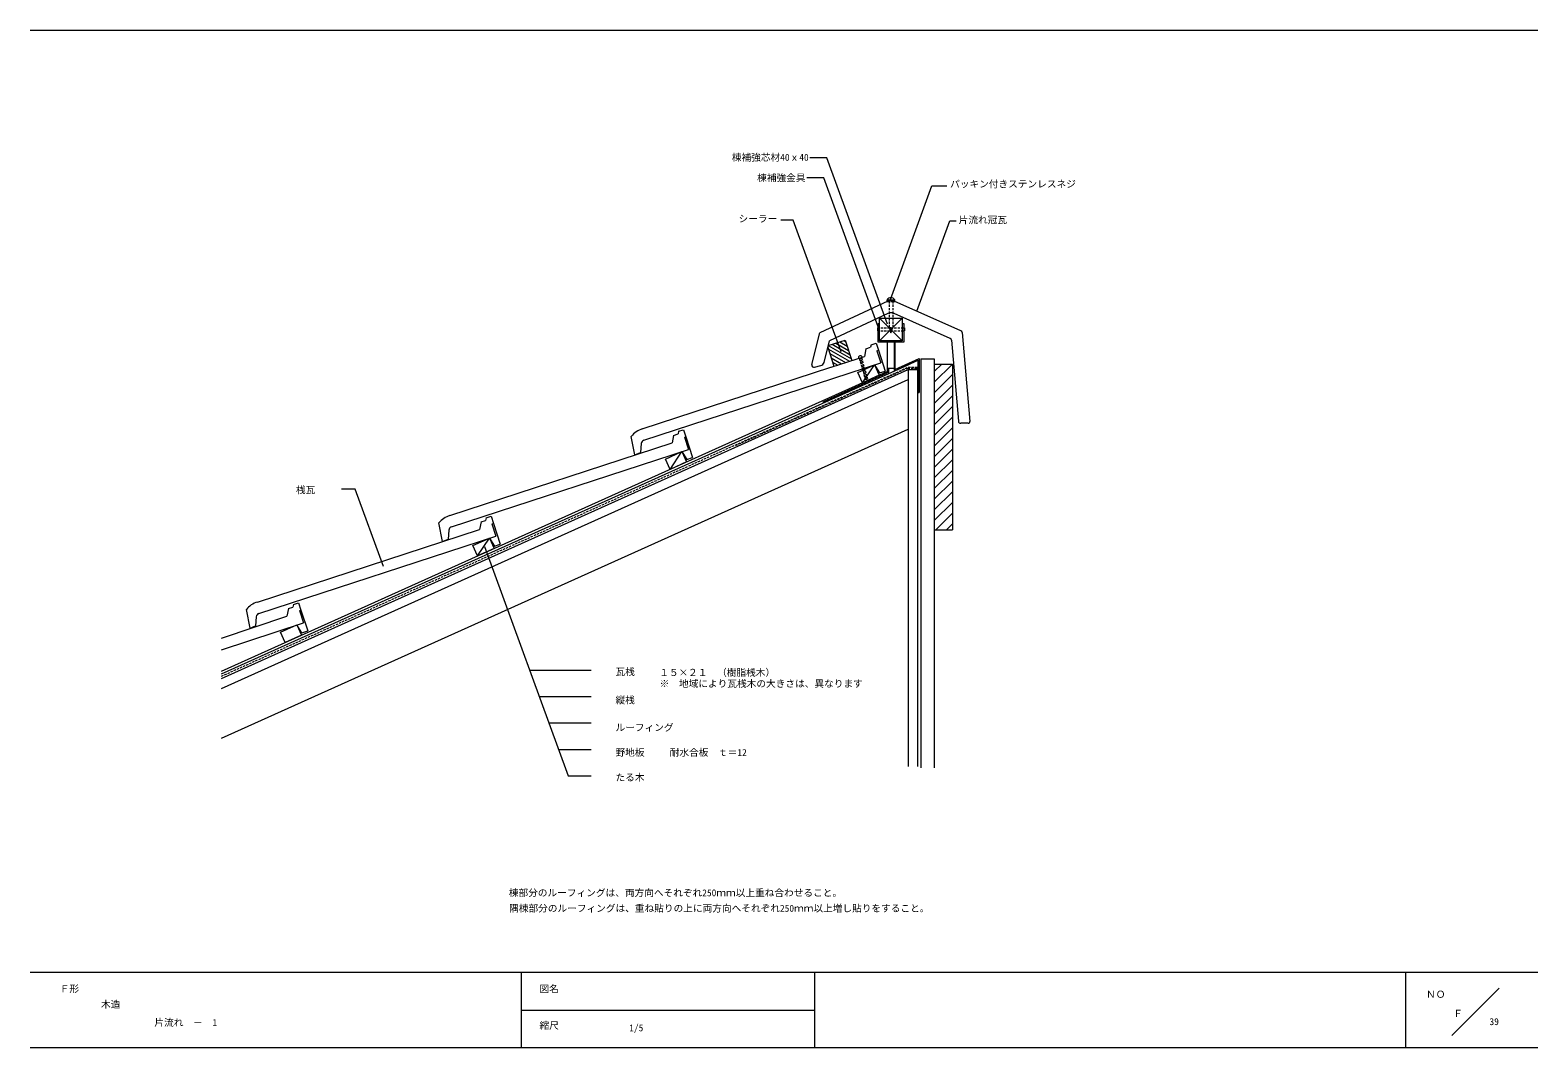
# Model space of a CAD drawing. Units: millimetres, scale not verified. Extents: x -198 to 202, y -140 to 130.
import ezdxf
from ezdxf.enums import TextEntityAlignment as Align

# ---------------------------------------------------------------- set-up
doc = ezdxf.new("R2010")
doc.units = ezdxf.units.MM
doc.header["$LTSCALE"] = 0.5
doc.linetypes.add('DASHED1', pattern=[1.8, 1.2, -0.6])
for name, color, linetype, lineweight in [('0-0', 5, 'Continuous', 18), ('0-1', 7, 'Continuous', 18), ('1-0', 7, 'Continuous', 18), ('1-1', 7, 'Continuous', 18), ('1-2', 3, 'Continuous', 18), ('1-3', 7, 'Continuous', 18), ('1-4', 7, 'Continuous', 18), ('1-5', 7, 'Continuous', 18), ('1-6', 3, 'Continuous', 18)]:
    doc.layers.add(name, color=color, linetype=linetype, lineweight=lineweight)
doc.styles.add('ＭＳ ゴシック', font='')
doc.styles.get('ＭＳ ゴシック').set_extended_font_data('MS Gothic')

msp = doc.modelspace()

# ---------------------------------------------------------------- linework, layer by layer
at = {"layer": '0-0'}
for p, q in [((-197.5676, 130.0135), (202.4324, 130.0135)), ((202.4324, -119.9865), (-197.5676, -119.9865)), ((-67.2973, -119.9865), (-67.2973, -139.9865)), ((10.5405, -119.9865), (10.5405, -139.9865)), ((167.4325, -139.9865), (167.4325, -119.9865)), ((192.1622, -124.1757), (179.5946, -136.7432)), ((-67.2973, -129.9865), (10.5405, -129.9865)), ((202.4324, -139.9865), (-197.5676, -139.9865))]:
    msp.add_line(p, q, dxfattribs=at)
at = {"layer": '0-1'}
for p, q in [((-103.8124, -12.3163), (-111.2986, 8.2519)), ((-65.0343, -39.7954), (-48.7551, -39.7954)), ((-62.4865, -46.7954), (-48.7551, -46.7954)), ((-59.9387, -53.7954), (-48.7551, -53.7954)), ((-57.3909, -60.7954), (-48.7551, -60.7954)), ((-54.8431, -67.7954), (-48.7551, -67.7954))]:
    msp.add_line(p, q, dxfattribs=at)
at = {"layer": '1-0'}
for p, q in [((14.0402, 45.889), (15.6901, 40.8306)), ((14.1492, 46.3283), (18.6734, 47.8086)), ((14.1542, 46.33), (20.316, 42.7724)), ((14.2078, 45.3752), (19.7729, 42.1622)), ((14.579, 44.2372), (18.7505, 41.8288)), ((15.1754, 46.6641), (19.9448, 43.9105)), ((16.1967, 46.9982), (19.5736, 45.0486)), ((17.2179, 47.3324), (19.2024, 46.1866)), ((18.2392, 47.6665), (18.8312, 47.3247)), ((18.6734, 47.8086), (20.4436, 42.381)), ((14.9502, 43.0991), (17.7281, 41.4953)), ((15.3214, 41.961), (16.7056, 41.1618)), ((35.3837, 41.2595), (35.3837, 41.2595)), ((35.3837, 41.2595), (35.3837, 41.2595)), ((38.7114, 42.8086), (38.7114, -65.7222)), ((38.7114, 42.8086), (42.3114, 42.8086)), ((42.3114, 42.8086), (42.3114, -65.7222)), ((42.3114, 41.4415), (47.1114, 41.4415)), ((42.3114, 36.6545), (47.0983, 41.4415)), ((42.3114, 39.483), (44.2699, 41.4415)), ((47.1114, 41.4415), (47.1114, -2.5585)), ((-146.7854, -42.0325), (35.3837, 39.9436)), ((-146.7854, -44.6643), (35.3837, 37.3118)), ((35.3837, 39.9436), (35.3837, -65.3411)), ((35.3837, 39.9436), (37.8837, 39.9436)), ((37.8837, 39.9436), (37.8837, -65.3411)), ((42.3114, 33.8261), (47.1114, 38.6261)), ((-146.7854, -40.0586), (21.3837, 35.6175)), ((-146.7854, -40.7166), (21.3837, 34.9595)), ((42.3114, 30.9977), (47.1114, 35.7977)), ((42.3114, 28.1693), (47.1114, 32.9693)), ((42.3114, 25.3408), (47.1114, 30.1408)), ((-146.7854, -57.8233), (35.3837, 24.1528)), ((42.3114, 22.5124), (47.1114, 27.3124)), ((42.3114, 19.684), (47.1114, 24.484)), ((42.3114, 16.8556), (47.1114, 21.6556)), ((42.3114, 14.0271), (47.1114, 18.8271)), ((42.3114, 11.1987), (47.1114, 15.9987)), ((42.3114, 8.3703), (47.1114, 13.1703)), ((42.3114, 5.5418), (47.1114, 10.3418)), ((42.3114, 2.7134), (47.1114, 7.5134)), ((42.3114, -0.115), (47.1114, 4.685)), ((42.6963, -2.5585), (47.1114, 1.8566)), ((42.3114, -2.5585), (47.1114, -2.5585)), ((45.5247, -2.5585), (47.1114, -0.9719)), ((-125.4471, -29.8517), (-126.7737, -27.7636))]:
    msp.add_line(p, q, dxfattribs=at)
at = {"layer": '1-0', "linetype": 'DASHED1'}
for p, q in [((-146.7854, -41.3745), (35.3837, 40.6016)), ((35.2606, 40.328), (-10.3355, 19.8098)), ((35.2606, 40.328), (37.8837, 40.328)), ((35.3837, 40.6016), (37.8837, 40.6016)), ((37.8837, 40.328), (37.8837, 39.9436))]:
    msp.add_line(p, q, dxfattribs=at)
msp.add_lwpolyline([(37.8837, 40.6016), (38.0212, 40.6016), (38.0212, 38.0651), (37.9012, 38.0651)], dxfattribs=at)
at = {"layer": '1-1'}
for p, q in [((23.2829, 36.4722), (26.4291, 41.1777)), ((-27.7846, 13.4917), (-24.6385, 18.1972)), ((-78.8522, -9.4887), (-75.7061, -4.7832))]:
    msp.add_line(p, q, dxfattribs=at)
for points in [[(23.2829, 36.4722), (22.0519, 39.2079), (26.4291, 41.1777), (27.6602, 38.4419)], [(-27.7846, 13.4917), (-29.0157, 16.2275), (-24.6385, 18.1972), (-23.4074, 15.4615)], [(-78.8522, -9.4887), (-80.0833, -6.7529), (-75.7061, -4.7832), (-74.475, -7.519)], [(-129.9198, -32.4691), (-131.1509, -29.7334), (-126.7737, -27.7636), (-125.5426, -30.4994)]]:
    msp.add_lwpolyline(points, close=True, dxfattribs=at)
at = {"layer": '1-2'}
for p, q in [((24.1801, 45.493), (23.7876, 43.4717)), ((24.1801, 45.493), (25.3936, 45.8888)), ((25.5152, 46.5596), (25.3936, 45.8888)), ((25.5152, 46.5596), (26.8462, 46.9937)), ((26.8462, 46.9937), (27.4664, 45.0923)), ((27.0861, 44.9682), (27.4664, 45.0923)), ((27.0861, 44.9682), (28.1403, 41.7358)), ((-34.7494, 21.2237), (28.1403, 41.7358)), ((-25.5524, 23.5791), (-24.2214, 24.0133)), ((-24.2214, 24.0133), (-23.6012, 22.1118)), ((-86.2241, 1.2661), (-27.28, 20.4912)), ((-37.0988, 17.3019), (-38.0714, 22.2439)), ((-35.4362, 20.3515), (-35.6256, 17.9452)), ((-26.8875, 22.5126), (-27.28, 20.4912)), ((-26.8875, 22.5126), (-25.674, 22.9084)), ((-25.5524, 23.5791), (-25.674, 22.9084)), ((-23.9815, 21.9878), (-23.6012, 22.1118)), ((-23.9815, 21.9878), (-22.9273, 18.7554)), ((-85.817, -1.7567), (-22.9273, 18.7554)), ((-37.0988, 17.3019), (-35.6256, 17.9452)), ((-76.62, 0.5987), (-76.7416, -0.0721)), ((-76.62, 0.5987), (-75.289, 1.0328)), ((-75.289, 1.0328), (-74.6688, -0.8686)), ((-137.2917, -21.7143), (-78.3476, -2.4892)), ((-88.1664, -5.6785), (-89.139, -0.7365)), ((-86.5038, -2.6289), (-86.6932, -5.0352)), ((-77.9551, -0.4679), (-78.3476, -2.4892)), ((-77.9551, -0.4679), (-76.7416, -0.0721)), ((-75.0491, -0.9926), (-74.6688, -0.8686)), ((-75.0491, -0.9926), (-73.9949, -4.2251)), ((-136.8846, -24.7371), (-73.9949, -4.2251)), ((-88.1664, -5.6785), (-86.6932, -5.0352)), ((-139.234, -28.6589), (-140.2066, -23.7169)), ((-129.0474, -23.4613), (-129.4284, -25.4848)), ((-129.0474, -23.4613), (-127.8362, -23.0585)), ((-127.7185, -22.3871), (-127.8362, -23.0585)), ((-127.7185, -22.3871), (-126.39, -21.9453)), ((-126.39, -21.9453), (-125.7589, -23.8431)), ((-126.1385, -23.9694), (-125.7589, -23.8431)), ((-126.1385, -23.9694), (-125.0657, -27.1956)), ((-146.7854, -31.2565), (-129.4284, -25.4848)), ((-146.7854, -34.418), (-125.0657, -27.1956)), ((-137.5714, -25.6093), (-137.7608, -28.0157)), ((-139.234, -28.6589), (-137.7608, -28.0157))]:
    msp.add_line(p, q, dxfattribs=at)
at = {"layer": '1-2', "color": 7}
for p, q in [((26.8462, 46.9937), (27.4664, 45.0923)), ((27.4664, 45.0923), (29.2648, 39.5781)), ((-24.2214, 24.0133), (-23.6012, 22.1118)), ((-23.6012, 22.1118), (-21.8028, 16.5977)), ((-75.289, 1.0328), (-74.6688, -0.8686)), ((-74.6688, -0.8686), (-72.8704, -6.3827)), ((-126.39, -21.9453), (-125.7589, -23.8431)), ((-125.7589, -23.8431), (-123.9288, -29.3468)), ((-125.4471, -29.8517), (-123.9288, -29.3468))]:
    msp.add_line(p, q, dxfattribs=at)
at = {"layer": '1-2'}
msp.add_lwpolyline([(-35.1565, 24.2465), (14.8776, 40.5656), (14.9404, 40.5861), (23.7876, 43.4717)], dxfattribs=at)
at = {"layer": '1-2', "color": 7}
for points in [[(26.4291, 41.1777), (27.7437, 39.082), (29.2648, 39.5781)], [(-24.6385, 18.1972), (-23.3239, 16.1016), (-21.8028, 16.5977)], [(-75.7061, -4.7832), (-74.3915, -6.8788), (-72.8704, -6.3827)]]:
    msp.add_lwpolyline(points, dxfattribs=at)
at = {"layer": '1-2'}
for centre, radius, start, end in [((-33.361, 18.5103), 6.0106, 107.38016, 141.5983), ((-34.4393, 20.273), 1, 108.06419, 175.49896), ((-84.4286, -4.4701), 6.0106, 107.38016, 141.5983), ((-85.5069, -2.7074), 1, 108.06419, 175.49896), ((-135.4962, -27.4505), 6.0106, 107.38016, 141.5983), ((-136.5745, -25.6878), 1, 108.06419, 175.49896)]:
    msp.add_arc(centre, radius, start, end, dxfattribs=at)
at = {"layer": '1-3'}
for p, q in [((21.3837, 34.9595), (35.3837, 41.2595)), ((21.3837, 35.6175), (29.8166, 39.4123)), ((-76.984, -6.9638), (-54.8431, -67.7954))]:
    msp.add_line(p, q, dxfattribs=at)
at = {"layer": '1-4'}
for p, q in [((13.0042, 90.8463), (8.4645, 90.8463)), ((27.3988, 51.2973), (13.0042, 90.8463)), ((-111.2986, 8.2519), (-114.9321, 8.2519))]:
    msp.add_line(p, q, dxfattribs=at)
for points in [[(29.8522, 52.0195), (13.796, 96.1335), (9.2871, 96.1335)], [(30.6646, 58.535), (41.6579, 88.7388), (45.6579, 88.7388)], [(17.5954, 44.6983), (4.882, 79.6282), (1.5546, 79.6282)]]:
    msp.add_lwpolyline(points, dxfattribs=at)
at = {"layer": '1-5'}
for p, q in [((37.7146, 55.443), (46.4402, 79.4163)), ((46.4402, 79.4163), (48.1331, 79.4163)), ((29.7988, 58.5063), (31.7988, 58.5063)), ((29.7988, 58.0581), (29.7988, 58.5063)), ((30.672, 59.0393), (30.9385, 59.0393)), ((31.7988, 58.0581), (31.7988, 58.5063)), ((27.3988, 52.2126), (27.8175, 52.2126)), ((27.3988, 47.2209), (27.3988, 52.2126)), ((27.7988, 53.6284), (33.7988, 47.6284)), ((33.7988, 53.6284), (27.7988, 47.6284)), ((27.1988, 51.0284), (27.1988, 50.2284)), ((27.3988, 51.0284), (27.3988, 50.2284)), ((34.3988, 51.0284), (34.3988, 50.2284)), ((34.1988, 47.2284), (27.3988, 47.2284)), ((29.8166, 47.2284), (29.8166, 39.0757)), ((31.6166, 47.2284), (31.6166, 39.5567)), ((31.8166, 47.2284), (31.8166, 39.9757)), ((22.4947, 43.0019), (22.4974, 42.9926)), ((31.6166, 40.2146), (29.8166, 40.2146)), ((30.1166, 40.2146), (30.1166, 38.8817)), ((31.8166, 39.9757), (38.3162, 42.9005)), ((31.8166, 39.6467), (38.0212, 42.4388)), ((38.0212, 40.6016), (38.0212, 42.4388)), ((38.0212, 40.6016), (38.0212, 33.8791)), ((38.3162, 42.9005), (38.3162, 33.8791)), ((12.8166, 31.4257), (29.8166, 39.0757)), ((38.0212, 33.8791), (38.3162, 33.8791))]:
    msp.add_line(p, q, dxfattribs=at)
at = {"layer": '1-5', "linetype": 'DASHED1'}
for p, q in [((29.7988, 58.0581), (31.7988, 58.0581)), ((30.2988, 58.091), (30.2988, 51.1368)), ((31.2988, 58.091), (31.2988, 51.1284)), ((27.1988, 51.0284), (34.3988, 51.0284)), ((27.1988, 50.2284), (34.3988, 50.2284)), ((30.2988, 51.1368), (31.3072, 51.1368)), ((22.398, 42.9786), (24.0036, 37.4536)), ((22.4818, 42.6903), (23.0514, 42.8802)), ((22.6083, 42.3108), (23.1631, 42.4958)), ((22.7348, 41.9313), (23.2748, 42.1113)), ((22.8169, 41.5371), (23.4309, 41.7417)), ((22.9286, 41.1527), (23.4982, 41.3426)), ((22.9687, 43.1647), (24.5797, 37.621)), ((23.0403, 40.7683), (23.6099, 40.9581)), ((23.152, 40.3839), (23.7217, 40.5737)), ((23.2637, 39.9995), (23.8334, 40.1893)), ((23.3754, 39.6151), (23.9451, 39.8049)), ((23.4871, 39.2307), (24.0568, 39.4205)), ((23.5989, 38.8463), (24.1685, 39.0361)), ((23.7106, 38.4619), (24.2802, 38.6517)), ((23.8223, 38.0775), (24.3919, 38.2673)), ((23.934, 37.6931), (24.5036, 37.8829))]:
    msp.add_line(p, q, dxfattribs=at)
at = {"layer": '1-5'}
msp.add_lwpolyline([(27.7988, 47.6284), (27.7988, 53.6284), (33.7988, 53.6284), (33.7988, 47.6284)], close=True, dxfattribs=at)
for points in [[(33.7988, 52.2126), (34.1988, 52.2126), (34.1988, 47.2209)], [(12.8166, 31.4257), (12.9397, 31.1521), (31.8166, 39.6467)], [(24.0036, 37.4536), (24.3129, 37.4013), (24.5797, 37.621)]]:
    msp.add_lwpolyline(points, dxfattribs=at)
at = {"layer": '1-5', "linetype": 'DASHED1'}
msp.add_lwpolyline([(30.2905, 51.1368), (30.7988, 49.7284), (31.2988, 51.1284)], dxfattribs=at)
at = {"layer": '1-5'}
for centre, radius, start, end in [((30.7988, 57.853), 1.1945, 33.15562, 146.84438), ((22.7136, 43.0652), 0.5657, 23.47547, 192.65291)]:
    msp.add_arc(centre, radius, start, end, dxfattribs=at)
at = {"layer": '1-6'}
for p, q in [((29.9739, 58.1326), (11.8988, 49.7167)), ((49.3746, 50.2608), (31.6304, 58.1471)), ((30.0028, 54.8368), (14.4653, 47.6024)), ((46.5352, 48.2398), (31.6593, 54.8513)), ((9.8109, 41.3003), (11.8988, 49.7167)), ((49.7288, 49.7631), (51.7301, 26.1504)), ((13.0459, 41.881), (14.4653, 47.6024)), ((46.8893, 47.7422), (48.7096, 26.266)), ((10.5466, 40.5757), (12.188, 41.0098)), ((51.3316, 25.7167), (49.3074, 25.7167))]:
    msp.add_line(p, q, dxfattribs=at)
for centre, radius, start, end in [((30.8181, 56.3195), 2, 66.03751, 114.96709), ((30.847, 53.0237), 2, 66.03751, 114.96709), ((46.2915, 47.6915), 0.6, 4.84462, 66.03751), ((49.1309, 49.7125), 0.6, 4.84462, 66.03751), ((10.3933, 41.1558), 0.6, 166.06742, 284.81195), ((11.8812, 42.1699), 1.2, 284.81195, 346.06742), ((49.3074, 26.3167), 0.6, 184.84462, 270), ((51.3316, 26.1167), 0.4, 270, 4.84462)]:
    msp.add_arc(centre, radius, start, end, dxfattribs=at)

# ---------------------------------------------------------------- texts
at = {"layer": '0-0', "color": 7, "style": 'ＭＳ ゴシック'}
for s, p in [('Ｆ形', (-189.7297, -125.7973)), ('図名', (-62.4324, -125.7973)), ('木造', (-178.7681, -129.91)), ('ＮＯ', (172.7778, -127.2561)), ('Ｆ', (179.9906, -132.3213)), ('縮尺', (-62.4324, -135.527)), ('1/5', (-38.6278, -136.1375))]:
    msp.add_text(s, height=1.833, dxfattribs=at).set_placement(p, align=Align.BOTTOM_LEFT)
at = {"layer": '0-1', "style": 'ＭＳ ゴシック'}
for s, p in [('桟瓦', (-127.0489, 6.557)), ('瓦桟', (-42.2686, -41.6838)), ('縦桟', (-42.2686, -49.1877)), ('ルーフィング', (-42.2686, -56.4709)), ('野地板', (-42.2686, -63.092)), ('耐水合板\u3000ｔ＝12', (-27.8869, -63.092)), ('たる木', (-42.2686, -69.7131))]:
    msp.add_text(s, height=1.833, dxfattribs=at).set_placement(p, align=Align.BOTTOM_LEFT)
at = {"layer": '1-0', "style": 'ＭＳ ゴシック'}
for s, p in [('棟部分のルーフィングは、両方向へそれぞれ250ｍｍ以上重ね合わせること。', (-70.5805, -100.3237)), ('隅棟部分のルーフィングは、重ね貼りの上に両方向へそれぞれ250ｍｍ以上増し貼りをすること。', (-70.4927, -104.435))]:
    msp.add_text(s, height=1.833, dxfattribs=at).set_placement(p, align=Align.BOTTOM_LEFT)
at = {"layer": '1-4', "style": 'ＭＳ ゴシック'}
for s, p in [('棟補強芯材40ｘ40', (-11.4067, 94.7948)), ('棟補強金具', (-4.6954, 89.3656)), ('パッキン付きステンレスネジ', (46.5063, 87.7204)), ('シーラー', (-9.6328, 78.5073)), ('片流れ冠瓦', (48.7721, 78.1782)), ('１５×２１\u3000（樹脂桟木）', (-30.6441, -41.8726)), ('※\u3000地域により瓦桟木の大きさは、異なります', (-30.5611, -44.8341)), ('片流れ\u3000－\u30001', (-164.6024, -134.7264)), ('39', (189.5982, -134.5026))]:
    msp.add_text(s, height=1.833, dxfattribs=at).set_placement(p, align=Align.BOTTOM_LEFT)

doc.saveas('drawing.dxf')
